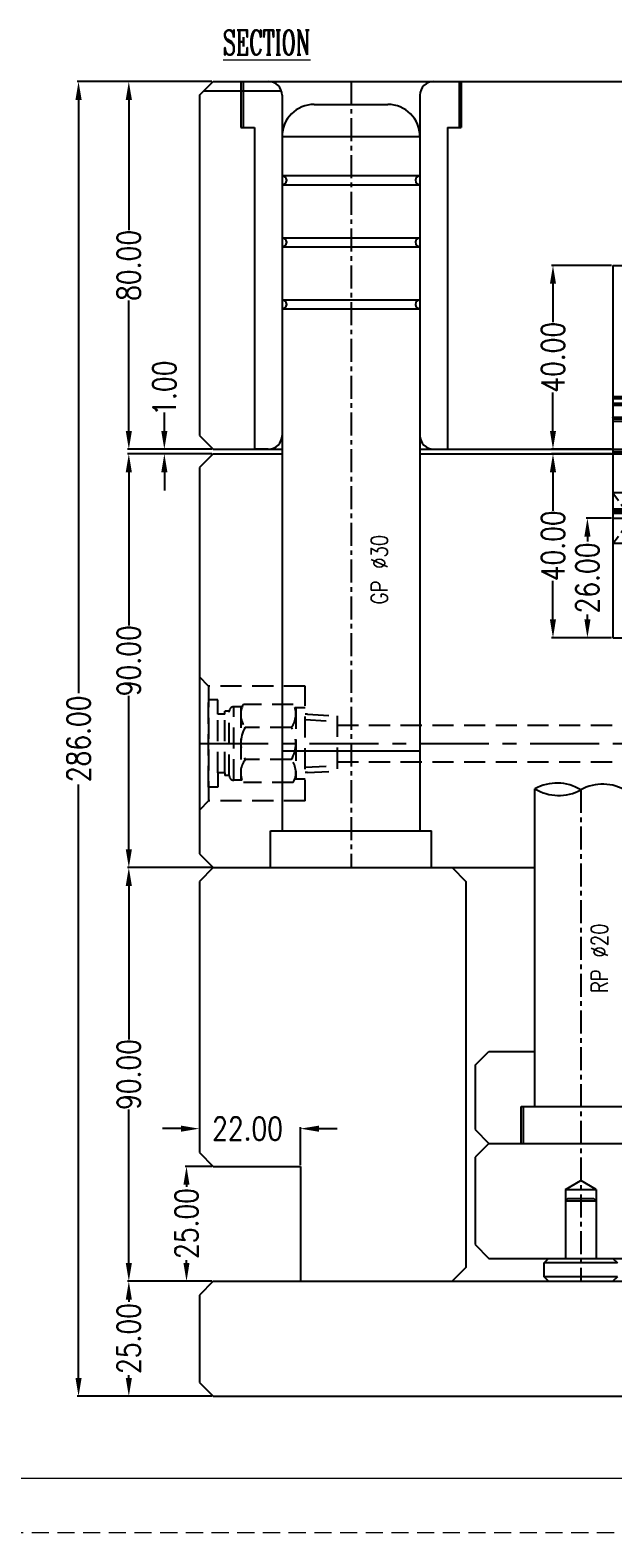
# Model space of a CAD drawing. Header units: millimetres. Extents: x 28656 to 29764, y -21384 to -20601.
# Drawn here: x 29016.4 to 29143.3, y -21384 to -21057.1 of the extents above; entities that cross this region are included whole.
import ezdxf

# ---------------------------------------------------------------- set-up
doc = ezdxf.new("R2010")
doc.units = ezdxf.units.MM
doc.header["$LTSCALE"] = 8
for name, pattern in [('CENTER', [2, 1.25, -0.25, 0.25, -0.25]), ('DASHED', [0.75, 0.5, -0.25]), ('HIDDEN', [0.375, 0.25, -0.125])]:
    doc.linetypes.add(name, pattern=pattern)
doc.layers.get('DEFPOINTS').update_dxf_attribs({"color": 6})
for name, color, linetype in [('Cav-cor', 30, 'Continuous'), ('text', 7, 'Continuous'), ('WT', 4, 'Continuous')]:
    doc.layers.add(name, color=color, linetype=linetype)
doc.layers.add('dim', color=3, linetype='Continuous', lineweight=15)
doc.layers.add('MBOM-ASSIS-LAYER', color=71, linetype='Continuous', lineweight=9)
doc.styles.add('ROMANC', font='RomanC.ttf', dxfattribs={"width": 0.8, "height": 7})
doc.styles.get("Standard").update_dxf_attribs({"font": 'txt.shx', "width": 0.8, "bigfont": 'chineset.shx'})
doc.dimstyles.new('ISO-25', dxfattribs={"dimtxt": 5, "dimasz": 4, "dimexe": 0.3, "dimexo": 0.3, "dimtad": 0, "dimzin": 1, "dimdsep": 46, "dimtxsty": 'Standard', "dimcen": 0, "dimclrd": 3, "dimclre": 3, "dimclrt": 3, "dimazin": 0, "dimtfac": 1, "dimtofl": 0, "dimtmove": 0, "dimatfit": 0, "dimfxl": 0, "dimarcsym": 0})

# ---------------------------------------------------------------- blocks, each defined once
blk = doc.blocks.new('*D26580')
at = {"layer": 'DEFPOINTS', "color": 0}
for p in [(29045.66, -21148.29), (29056.28, -21148.29), (29056.28, -21149.29)]:
    blk.add_point(p, dxfattribs=at)
at = {"layer": 'dim', "color": 3, "lineweight": -2}
for p, q in [((29045.66, -21144.29), (29045.66, -21140.29)), ((29055.98, -21148.29), (29045.36, -21148.29)), ((29055.98, -21149.29), (29045.36, -21149.29)), ((29045.66, -21153.29), (29045.66, -21157.29))]:
    blk.add_line(p, q, dxfattribs=at)
at = {"layer": 'dim', "color": 3}
for points in [[(29044.99, -21144.29), (29046.33, -21144.29), (29045.66, -21148.29)], [(29046.33, -21153.29), (29044.99, -21153.29), (29045.66, -21149.29)]]:
    blk.add_solid(points, dxfattribs=at)
at = {"layer": 'dim', "color": 3, "insert": (29045.66, -21135), "char_height": 5, "attachment_point": 5, "rotation": 90}
blk.add_mtext('1.00', dxfattribs=at)
blk = doc.blocks.new('*D26581')
at = {"layer": 'DEFPOINTS', "color": 0}
for p in [(29037.93, -21068.29), (29056.28, -21068.29), (29056.28, -21148.29)]:
    blk.add_point(p, dxfattribs=at)
at = {"layer": 'dim', "color": 3, "lineweight": -2}
for p, q in [((29055.98, -21068.29), (29037.63, -21068.29)), ((29037.93, -21072.29), (29037.93, -21100.66)), ((29037.93, -21144.29), (29037.93, -21115.91)), ((29055.98, -21148.29), (29037.63, -21148.29))]:
    blk.add_line(p, q, dxfattribs=at)
at = {"layer": 'dim', "color": 3}
for points in [[(29038.6, -21072.29), (29037.26, -21072.29), (29037.93, -21068.29)], [(29037.26, -21144.29), (29038.6, -21144.29), (29037.93, -21148.29)]]:
    blk.add_solid(points, dxfattribs=at)
at = {"layer": 'dim', "color": 3, "insert": (29037.93, -21108.29), "char_height": 5, "attachment_point": 5, "rotation": 90}
blk.add_mtext('80.00', dxfattribs=at)
blk = doc.blocks.new('*D26582')
at = {"layer": 'DEFPOINTS', "color": 0}
for p in [(29037.93, -21149.29), (29056.28, -21149.29), (29056.28, -21239.29)]:
    blk.add_point(p, dxfattribs=at)
at = {"layer": 'dim', "color": 3, "lineweight": -2}
for p, q in [((29055.98, -21149.29), (29037.63, -21149.29)), ((29037.93, -21153.29), (29037.93, -21186.66)), ((29037.93, -21235.29), (29037.93, -21201.91)), ((29055.98, -21239.29), (29037.63, -21239.29))]:
    blk.add_line(p, q, dxfattribs=at)
at = {"layer": 'dim', "color": 3}
for points in [[(29038.6, -21153.29), (29037.26, -21153.29), (29037.93, -21149.29)], [(29037.26, -21235.29), (29038.6, -21235.29), (29037.93, -21239.29)]]:
    blk.add_solid(points, dxfattribs=at)
at = {"layer": 'dim', "color": 3, "insert": (29037.93, -21194.29), "char_height": 5, "attachment_point": 5, "rotation": 90}
blk.add_mtext('90.00', dxfattribs=at)
blk = doc.blocks.new('*D26583')
at = {"layer": 'DEFPOINTS', "color": 0}
for p in [(29037.93, -21239.29), (29056.28, -21239.29), (29056.28, -21329.29)]:
    blk.add_point(p, dxfattribs=at)
at = {"layer": 'dim', "color": 3, "lineweight": -2}
for p, q in [((29055.98, -21239.29), (29037.63, -21239.29)), ((29037.93, -21243.29), (29037.93, -21276.66)), ((29037.93, -21325.29), (29037.93, -21291.91)), ((29055.98, -21329.29), (29037.63, -21329.29))]:
    blk.add_line(p, q, dxfattribs=at)
at = {"layer": 'dim', "color": 3}
for points in [[(29038.6, -21243.29), (29037.26, -21243.29), (29037.93, -21239.29)], [(29037.26, -21325.29), (29038.6, -21325.29), (29037.93, -21329.29)]]:
    blk.add_solid(points, dxfattribs=at)
at = {"layer": 'dim', "color": 3, "insert": (29037.93, -21284.29), "char_height": 5, "attachment_point": 5, "rotation": 90}
blk.add_mtext('90.00', dxfattribs=at)
blk = doc.blocks.new('*D26584')
at = {"layer": 'DEFPOINTS', "color": 0}
for p in [(29037.93, -21329.29), (29056.28, -21329.29), (29056.28, -21354.29)]:
    blk.add_point(p, dxfattribs=at)
at = {"layer": 'dim', "color": 3, "lineweight": -2}
for p, q in [((29055.98, -21329.29), (29037.63, -21329.29)), ((29037.93, -21333.29), (29037.93, -21333.78)), ((29037.93, -21350.29), (29037.93, -21349.7)), ((29055.98, -21354.29), (29037.63, -21354.29))]:
    blk.add_line(p, q, dxfattribs=at)
at = {"layer": 'dim', "color": 3}
for points in [[(29038.6, -21333.29), (29037.26, -21333.29), (29037.93, -21329.29)], [(29037.26, -21350.29), (29038.6, -21350.29), (29037.93, -21354.29)]]:
    blk.add_solid(points, dxfattribs=at)
at = {"layer": 'dim', "color": 3, "insert": (29037.93, -21341.74), "char_height": 5, "attachment_point": 5, "rotation": 90}
blk.add_mtext('25.00', dxfattribs=at)
blk = doc.blocks.new('*D26585')
at = {"layer": 'DEFPOINTS', "color": 0}
for p in [(29026.99, -21068.29), (29056.28, -21068.29), (29056.28, -21354.29)]:
    blk.add_point(p, dxfattribs=at)
at = {"layer": 'dim', "color": 3, "lineweight": -2}
for p, q in [((29055.98, -21068.29), (29026.69, -21068.29)), ((29026.99, -21072.29), (29026.99, -21201.33)), ((29026.99, -21350.29), (29026.99, -21221.25)), ((29055.98, -21354.29), (29026.69, -21354.29))]:
    blk.add_line(p, q, dxfattribs=at)
at = {"layer": 'dim', "color": 3}
for points in [[(29027.66, -21072.29), (29026.32, -21072.29), (29026.99, -21068.29)], [(29026.32, -21350.29), (29027.66, -21350.29), (29026.99, -21354.29)]]:
    blk.add_solid(points, dxfattribs=at)
at = {"layer": 'dim', "color": 3, "insert": (29026.99, -21211.29), "char_height": 5, "attachment_point": 5, "rotation": 90}
blk.add_mtext('286.00', dxfattribs=at)
blk = doc.blocks.new('*D26586')
at = {"layer": 'DEFPOINTS', "color": 0}
for p in [(29050.48, -21304.29), (29056.28, -21304.29), (29056.28, -21329.29)]:
    blk.add_point(p, dxfattribs=at)
at = {"layer": 'dim', "color": 3, "lineweight": -2}
for p, q in [((29055.98, -21304.29), (29050.18, -21304.29)), ((29050.48, -21308.29), (29050.48, -21308.76)), ((29050.48, -21325.29), (29050.48, -21324.68)), ((29055.98, -21329.29), (29050.18, -21329.29))]:
    blk.add_line(p, q, dxfattribs=at)
at = {"layer": 'dim', "color": 3}
for points in [[(29051.14, -21308.29), (29049.81, -21308.29), (29050.48, -21304.29)], [(29049.81, -21325.29), (29051.14, -21325.29), (29050.48, -21329.29)]]:
    blk.add_solid(points, dxfattribs=at)
at = {"layer": 'dim', "color": 3, "insert": (29050.48, -21316.72), "char_height": 5, "attachment_point": 5, "rotation": 90}
blk.add_mtext('25.00', dxfattribs=at)
blk = doc.blocks.new('*D26593')
at = {"layer": 'DEFPOINTS', "color": 0}
for p in [(29130.23, -21149.29), (29143.28, -21149.29), (29143.28, -21189.29)]:
    blk.add_point(p, dxfattribs=at)
at = {"layer": 'dim', "color": 3, "lineweight": -2}
for p, q in [((29142.98, -21149.29), (29129.93, -21149.29)), ((29130.23, -21153.29), (29130.23, -21161.66)), ((29130.23, -21185.29), (29130.23, -21176.91)), ((29142.98, -21189.29), (29129.93, -21189.29))]:
    blk.add_line(p, q, dxfattribs=at)
at = {"layer": 'dim', "color": 3}
for points in [[(29130.89, -21153.29), (29129.56, -21153.29), (29130.23, -21149.29)], [(29129.56, -21185.29), (29130.89, -21185.29), (29130.23, -21189.29)]]:
    blk.add_solid(points, dxfattribs=at)
at = {"layer": 'dim', "color": 3, "insert": (29130.23, -21169.29), "char_height": 5, "attachment_point": 5, "rotation": 90}
blk.add_mtext('40.00', dxfattribs=at)
blk = doc.blocks.new('*D26594')
at = {"layer": 'DEFPOINTS', "color": 0}
for p in [(29130.23, -21108.29), (29143.28, -21108.29), (29143.28, -21148.29)]:
    blk.add_point(p, dxfattribs=at)
at = {"layer": 'dim', "color": 3, "lineweight": -2}
for p, q in [((29142.98, -21108.29), (29129.93, -21108.29)), ((29130.23, -21112.29), (29130.23, -21120.66)), ((29130.23, -21144.29), (29130.23, -21135.91)), ((29142.98, -21148.29), (29129.93, -21148.29))]:
    blk.add_line(p, q, dxfattribs=at)
at = {"layer": 'dim', "color": 3}
for points in [[(29130.89, -21112.29), (29129.56, -21112.29), (29130.23, -21108.29)], [(29129.56, -21144.29), (29130.89, -21144.29), (29130.23, -21148.29)]]:
    blk.add_solid(points, dxfattribs=at)
at = {"layer": 'dim', "color": 3, "insert": (29130.23, -21128.29), "char_height": 5, "attachment_point": 5, "rotation": 90}
blk.add_mtext('40.00', dxfattribs=at)
blk = doc.blocks.new('*D26596')
at = {"layer": 'DEFPOINTS', "color": 0}
for p in [(29053.28, -21296.08), (29075.28, -21296.08), (29075.28, -21304.29)]:
    blk.add_point(p, dxfattribs=at)
at = {"layer": 'dim', "color": 3, "lineweight": -2}
for p, q in [((29049.28, -21296.08), (29045.28, -21296.08)), ((29053.28, -21295.78), (29053.28, -21295.78)), ((29075.28, -21303.99), (29075.28, -21295.78)), ((29079.28, -21296.08), (29083.28, -21296.08))]:
    blk.add_line(p, q, dxfattribs=at)
at = {"layer": 'dim', "color": 3}
for points in [[(29049.28, -21296.75), (29049.28, -21295.42), (29053.28, -21296.08)], [(29079.28, -21295.42), (29079.28, -21296.75), (29075.28, -21296.08)]]:
    blk.add_solid(points, dxfattribs=at)
at = {"layer": 'dim', "color": 3, "insert": (29063.77, -21296.08), "char_height": 5, "attachment_point": 5}
blk.add_mtext('22.00', dxfattribs=at)
blk = doc.blocks.new('20100617.142056')
at = {"layer": 'MBOM-ASSIS-LAYER'}
blk.add_line((-12.7, 12.7), (-1176.3, 12.7), dxfattribs=at)
at = {"layer": 'MBOM-ASSIS-LAYER', "linetype": 'DASHED'}
blk.add_line((0, 0), (-1189, 0), dxfattribs=at)
blk = doc.blocks.new('20150513.114825')
at = {"layer": 'WT', "color": 125, "linetype": 'HIDDEN'}
for p, q in [((-5.5, 8), (5.5, 8)), ((5.5, 8), (-5.5, 0)), ((-5.5, 8), (5.5, 0)), ((-5.5, 0), (-5.5, 8)), ((5.5, 0), (5.5, 8)), ((-5.5, 0), (5.5, 0))]:
    blk.add_line(p, q, dxfattribs=at)
blk = doc.blocks.new('*D27495')
at = {"layer": 'DEFPOINTS', "color": 0}
for p in [(29143.28, -21163.29), (29137.72, -21189.29), (29143.28, -21189.29)]:
    blk.add_point(p, dxfattribs=at)
at = {"layer": 'dim', "color": 3, "lineweight": -2}
for p, q in [((29142.98, -21163.29), (29137.42, -21163.29)), ((29137.72, -21167.29), (29137.72, -21168.33)), ((29137.72, -21185.29), (29137.72, -21184.25)), ((29142.98, -21189.29), (29137.42, -21189.29))]:
    blk.add_line(p, q, dxfattribs=at)
at = {"layer": 'dim', "color": 3}
for points in [[(29138.39, -21167.29), (29137.06, -21167.29), (29137.72, -21163.29)], [(29137.06, -21185.29), (29138.39, -21185.29), (29137.72, -21189.29)]]:
    blk.add_solid(points, dxfattribs=at)
at = {"layer": 'dim', "color": 3, "insert": (29137.72, -21176.29), "char_height": 5, "attachment_point": 5, "rotation": 90}
blk.add_mtext('26.00', dxfattribs=at)
blk = doc.blocks.new('20160903.083224')
at = {"layer": 'Cav-cor', "color": 241}
for p, q in [((-80.91, 18.14), (-37.07, 18.14)), ((-36.57, 17.64), (-80.91, 17.64)), ((-80.91, 16.73), (-35.91, 16.73)), ((-35.41, 16.23), (-80.91, 16.23)), ((-80.91, 13.69), (-61.8, 13.69)), ((-80.91, 13.62), (-80.91, 13.65)), ((-66.29, 13.21), (-80.91, 13.21)), ((-67.27, 12.74), (-80.91, 12.74)), ((-65.95, 6.64), (-80.91, 6.64)), ((-66.92, 6.16), (-80.91, 6.16)), ((-60.43, 5.69), (-80.91, 5.69)), ((-43.31, -6.36), (-80.91, -6.36)), ((-42.38, -6.77), (-80.91, -6.77)), ((-43.81, -6.86), (-80.91, -6.86)), ((-42.88, -7.27), (-80.91, -7.27))]:
    blk.add_line(p, q, dxfattribs=at)
blk = doc.blocks.new('20160903.151524')
at = {"layer": 'WT', "color": 125, "linetype": 'HIDDEN', "ltscale": 2.3}
for p, q in [((-6.35, 23.56), (-6.01, 30)), ((-6.01, 30), (6.01, 30)), ((-5.19, 23), (-4.82, 30)), ((5.19, 23), (4.82, 30)), ((6.35, 23.56), (6.01, 30)), ((12.5, 23), (-12.5, 23)), ((-12.5, 23), (-12.5, 2)), ((-7.75, 23), (-7.75, 20.77)), ((-6.35, 23.56), (-6.35, 23)), ((6.35, 23.56), (6.35, 23)), ((7.75, 23), (7.75, 20.77)), ((12.5, 23), (12.5, 2)), ((-8.5, 20.43), (-8.5, 9.57)), ((-7.75, 21), (7.75, 21)), ((-3.5, 20.01), (-3.5, 9.99)), ((3.5, 20.01), (3.5, 9.99)), ((8.5, 20.43), (8.5, 9.57)), ((-8, 9.33), (-8, 7.51)), ((-8, 9), (8, 9)), ((8, 7.51), (-8, 7.51)), ((8, 9.33), (8, 7.51)), ((-9.5, 4.01), (-9.5, 2)), ((-6.4, 4.01), (-9.5, 4.01)), ((7, 6.51), (-7, 6.51)), ((-7, 6.51), (-7, 5.51)), ((-6.4, 5.51), (-7, 5.51)), ((-6.4, 5.51), (-7, 5.51)), ((6.4, 5.51), (-6.4, 5.51)), ((-6.4, 5.51), (-6.4, 4.01)), ((6.4, 4.01), (-6.4, 4.01)), ((6.4, 5.51), (6.4, 4.01)), ((6.4, 5.51), (7, 5.51)), ((6.4, 5.51), (7, 5.51)), ((6.4, 4.01), (9.5, 4.01)), ((7, 6.51), (7, 5.51)), ((9.5, 4.01), (9.5, 2)), ((-12.5, 2), (-14.5, 0)), ((-14.5, 0), (14.5, 0)), ((-12.5, 2), (12.5, 2)), ((9.5, 2), (-9.5, 2)), ((12.5, 2), (14.5, 0))]:
    blk.add_line(p, q, dxfattribs=at)
at = {"layer": 'WT', "color": 125, "linetype": 'CENTER', "ltscale": 1.5}
blk.add_line((0, 0), (0, 30), dxfattribs=at)
at = {"layer": 'WT', "color": 125, "linetype": 'HIDDEN', "ltscale": 2.3}
for centre, radius, start, end in [((-6.32, 16.53), 4.47, 50.9817, 119.248), ((0, 14.34), 6.66, 58.3016, 121.6984), ((6.32, 16.53), 4.47, 60.752, 129.0183), ((-6.32, 13.47), 4.47, 240.752, 309.0183), ((0, 15.66), 6.66, 238.3016, 301.6984), ((6.32, 13.47), 4.47, 230.9817, 299.248), ((-7, 7.51), 1, 180, 270), ((7, 7.51), 1, 270, 0)]:
    blk.add_arc(centre, radius, start, end, dxfattribs=at)

msp = doc.modelspace()

# ---------------------------------------------------------------- linework, layer by layer
at = {"linetype": 'Continuous'}
for p, q in [((29053.28, -21071.289), (29056.28, -21068.289)), ((29056.28, -21068.289), (29350.28, -21068.289)), ((29062.28, -21068.289), (29062.28, -21078.289)), ((29062.78, -21068.289), (29062.78, -21078.289)), ((29109.78, -21068.289), (29109.78, -21078.289)), ((29110.28, -21068.289), (29110.28, -21078.289)), ((29053.28, -21071.289), (29053.28, -21145.289)), ((29054.28, -21070.289), (29071.109, -21070.289)), ((29071.28, -21071.289), (29071.28, -21231.289)), ((29101.28, -21071.289), (29101.28, -21231.289)), ((29062.28, -21078.289), (29065.28, -21078.289)), ((29065.28, -21078.289), (29065.28, -21148.289)), ((29107.28, -21078.289), (29107.28, -21148.289)), ((29107.28, -21078.289), (29110.28, -21078.289)), ((29071.28, -21088.775), (29101.28, -21088.775)), ((29071.28, -21090.775), (29101.28, -21090.775)), ((29071.28, -21102.275), (29101.28, -21102.275)), ((29071.28, -21104.275), (29101.28, -21104.275)), ((29071.28, -21115.775), (29101.28, -21115.775)), ((29071.28, -21117.775), (29101.28, -21117.775)), ((29053.28, -21145.289), (29056.28, -21148.289)), ((29056.28, -21148.289), (29071.28, -21148.289)), ((29101.28, -21148.289), (29143.28, -21148.289)), ((29056.28, -21149.289), (29053.28, -21152.289)), ((29056.28, -21149.289), (29071.28, -21149.289)), ((29101.28, -21149.289), (29143.28, -21149.289)), ((29053.28, -21152.289), (29053.28, -21236.289)), ((29053.28, -21236.289), (29056.28, -21239.289)), ((29056.28, -21239.289), (29053.28, -21242.289)), ((29056.28, -21239.289), (29126.28, -21239.289)), ((29108.28, -21239.289), (29111.28, -21242.289)), ((29053.28, -21242.289), (29053.28, -21301.289)), ((29111.28, -21242.289), (29111.28, -21326.289)), ((29113.28, -21282.289), (29116.28, -21279.289)), ((29113.28, -21282.289), (29113.28, -21296.289)), ((29116.28, -21279.289), (29126.28, -21279.289)), ((29113.28, -21296.289), (29116.28, -21299.289)), ((29053.28, -21301.289), (29056.28, -21304.289)), ((29116.28, -21299.289), (29113.28, -21302.289)), ((29116.28, -21299.289), (29290.28, -21299.289)), ((29056.28, -21304.289), (29075.28, -21304.289)), ((29075.28, -21304.289), (29075.28, -21329.289)), ((29113.28, -21302.289), (29113.28, -21321.289)), ((29132.93, -21309.289), (29136.28, -21307.355)), ((29139.63, -21309.289), (29136.28, -21307.355)), ((29132.93, -21309.289), (29139.63, -21309.289)), ((29132.93, -21309.289), (29132.93, -21324.289)), ((29133.43, -21311.289), (29132.93, -21311.789)), ((29132.93, -21311.789), (29139.63, -21311.789)), ((29133.43, -21311.289), (29139.13, -21311.289)), ((29139.13, -21311.289), (29139.63, -21311.789)), ((29139.63, -21309.289), (29139.63, -21324.289)), ((29113.28, -21321.289), (29116.28, -21324.289)), ((29116.28, -21324.289), (29290.28, -21324.289)), ((29128.28, -21325.289), (29129.28, -21324.289)), ((29129.28, -21324.289), (29143.28, -21324.289)), ((29143.28, -21324.289), (29144.28, -21325.289)), ((29111.28, -21326.289), (29108.28, -21329.289)), ((29128.28, -21328.289), (29128.28, -21325.289)), ((29144.28, -21325.289), (29128.28, -21325.289)), ((29056.28, -21329.289), (29053.28, -21332.289)), ((29056.28, -21329.289), (29316.28, -21329.289)), ((29144.28, -21328.289), (29128.28, -21328.289)), ((29129.28, -21329.289), (29128.28, -21328.289)), ((29129.28, -21329.289), (29143.28, -21329.289)), ((29144.28, -21328.289), (29143.28, -21329.289)), ((29053.28, -21332.289), (29053.28, -21351.289)), ((29053.28, -21351.289), (29056.28, -21354.289)), ((29056.28, -21354.289), (29350.28, -21354.289))]:
    msp.add_line(p, q, dxfattribs=at)
at = {"linetype": 'CENTER', "ltscale": 0.5}
for p, q in [((29086.28, -21068.289), (29086.28, -21239.289)), ((29136.28, -21222.378), (29136.28, -21329.289))]:
    msp.add_line(p, q, dxfattribs=at)
for p, q in [((29078.28, -21073.289), (29094.28, -21073.289)), ((29071.28, -21080.289), (29101.28, -21080.289)), ((29068.095, -21148.289), (29065.283, -21148.289)), ((29068.28, -21148.289), (29065.283, -21148.289)), ((29104.28, -21148.289), (29107.278, -21148.289)), ((29071.28, -21213.889), (29101.28, -21213.889)), ((29126.28, -21291.289), (29126.28, -21222.134)), ((29068.78, -21231.289), (29103.78, -21231.289)), ((29068.78, -21239.289), (29068.78, -21231.289)), ((29103.78, -21239.289), (29103.78, -21231.289)), ((29068.78, -21239.289), (29103.78, -21239.289)), ((29123.28, -21299.289), (29123.28, -21291.289)), ((29123.28, -21291.289), (29149.28, -21291.289)), ((29123.78, -21299.289), (29123.78, -21291.289)), ((29123.28, -21299.289), (29149.28, -21299.289))]:
    msp.add_line(p, q)
at = {"linetype": 'Continuous'}
for centre, radius, start, end in [((29068.28, -21071.289), 3, 0, 90), ((29104.28, -21071.289), 3, 90, 180), ((29071.28, -21089.775), 1, 270, 90), ((29101.28, -21089.775), 1, 90, 270), ((29071.28, -21103.275), 1, 270, 90), ((29101.28, -21103.275), 1, 90, 270), ((29071.28, -21116.775), 1, 270, 90), ((29101.28, -21116.775), 1, 90, 270)]:
    msp.add_arc(centre, radius, start, end, dxfattribs=at)
for centre, radius, start, end in [((29078.28, -21080.289), 7, 90, 180), ((29094.28, -21080.289), 7, 0, 90), ((29068.28, -21145.289), 3, 270, 0), ((29104.28, -21145.289), 3, 180, 270), ((29131.069, -21230.913), 10, 58.59417, 118.61382), ((29131.491, -21213.599), 10, 238.59417, 298.61382), ((29141.069, -21231.157), 10, 58.59417, 118.61382)]:
    msp.add_arc(centre, radius, start, end)
at = {"layer": 'Cav-cor', "color": 241}
for p, q in [((29143.28, -21108.289), (29263.28, -21108.289)), ((29143.28, -21108.289), (29143.28, -21189.289)), ((29143.28, -21149.289), (29263.28, -21149.289)), ((29143.28, -21189.289), (29263.28, -21189.289))]:
    msp.add_line(p, q, dxfattribs=at)
at = {"layer": 'WT', "color": 125, "linetype": 'HIDDEN', "ltscale": 2.3}
for p, q in [((29143.28, -21163.289), (29251.28, -21163.289)), ((29083.28, -21208.289), (29151.28, -21208.289)), ((29083.28, -21216.289), (29157.28, -21216.289))]:
    msp.add_line(p, q, dxfattribs=at)
at = {"layer": 'WT', "color": 125, "linetype": 'CENTER', "ltscale": 1.5}
msp.add_line((29053.28, -21212.289), (29155.28, -21212.289), dxfattribs=at)

# ---------------------------------------------------------------- block references
at = {"layer": 'dim'}
msp.add_blockref('20160903.083224', (29224.187, -21154.977), dxfattribs=at)
at = {"layer": 'MBOM-ASSIS-LAYER', "xscale": 0.931642561074642, "yscale": 0.931642561074642, "zscale": 0.931642561074642}
msp.add_blockref('20100617.142056', (29763.991, -21384.023), dxfattribs=at)
at = {"layer": 'WT', "color": 125, "linetype": 'HIDDEN', "ltscale": 2.3, "xscale": -1, "rotation": 89.99999999999999}
msp.add_blockref('20150513.114825', (29151.28, -21163.289), dxfattribs=at)
at = {"layer": 'WT', "rotation": -90}
msp.add_blockref('20160903.151524', (29053.28, -21212.289), dxfattribs=at)

# ---------------------------------------------------------------- texts
at = {"layer": 'dim', "style": 'ROMANC', "width": 0.6}
msp.add_text('%%uSECTION', height=5.4, dxfattribs=at).set_placement((29058.437, -21062.503))
at = {"layer": 'text', "char_height": 3.6, "attachment_point": 1, "rotation": 90}
for s, insert, width in [('GP %%c30', (29090.637, -21182.052), 25.66758), ('RP %%c20', (29138.548, -21266.612), 26.6093)]:
    msp.add_mtext(s, dxfattribs=dict(at, insert=insert, width=width))

# ---------------------------------------------------------------- dimensions: what is measured, and where the dimension line sits
at = {"layer": 'dim'}
for base, p1, p2, picture, middle in [((29026.99, -21068.289), (29056.28, -21354.289), (29056.28, -21068.289), '*D26585', (29026.99, -21211.289)), ((29045.662, -21148.289), (29056.28, -21149.289), (29056.28, -21148.289), '*D26580', (29045.662, -21134.997)), ((29137.722, -21189.289), (29143.28, -21163.289), (29143.28, -21189.289), '*D27495', (29137.722, -21176.289)), ((29050.477, -21304.289), (29056.28, -21329.289), (29056.28, -21304.289), '*D26586', (29050.477, -21316.718)), ((29037.929, -21329.289), (29056.28, -21354.289), (29056.28, -21329.289), '*D26584', (29037.929, -21341.74))]:
    dim = msp.add_linear_dim(base=base, p1=p1, p2=p2, angle=90, dimstyle='ISO-25', dxfattribs=at)
    dim.commit()
    dim.dimension.update_dxf_attribs({"geometry": picture, "text_midpoint": middle, "dimtype": 160})
for base, p1, p2, picture, middle in [((29037.929, -21068.289), (29056.28, -21148.289), (29056.28, -21068.289), '*D26581', (29037.929, -21108.289)), ((29130.226, -21108.289), (29143.28, -21148.289), (29143.28, -21108.289), '*D26594', (29130.226, -21128.289)), ((29037.929, -21149.289), (29056.28, -21239.289), (29056.28, -21149.289), '*D26582', (29037.929, -21194.289)), ((29130.226, -21149.289), (29143.28, -21189.289), (29143.28, -21149.289), '*D26593', (29130.226, -21169.289)), ((29037.929, -21239.289), (29056.28, -21329.289), (29056.28, -21239.289), '*D26583', (29037.929, -21284.289))]:
    dim = msp.add_linear_dim(base=base, p1=p1, p2=p2, angle=90, dimstyle='ISO-25', dxfattribs=at)
    dim.commit()
    dim.dimension.update_dxf_attribs({"geometry": picture, "text_midpoint": middle})
dim = msp.add_linear_dim(base=(29075.28, -21296.085), p1=(29053.28, -21296.085), p2=(29075.28, -21304.289), dimstyle='ISO-25', dxfattribs=at)
dim.commit()
dim.dimension.update_dxf_attribs({"geometry": '*D26596', "text_midpoint": (29063.772, -21296.085), "dimtype": 160})

doc.saveas('drawing.dxf')
